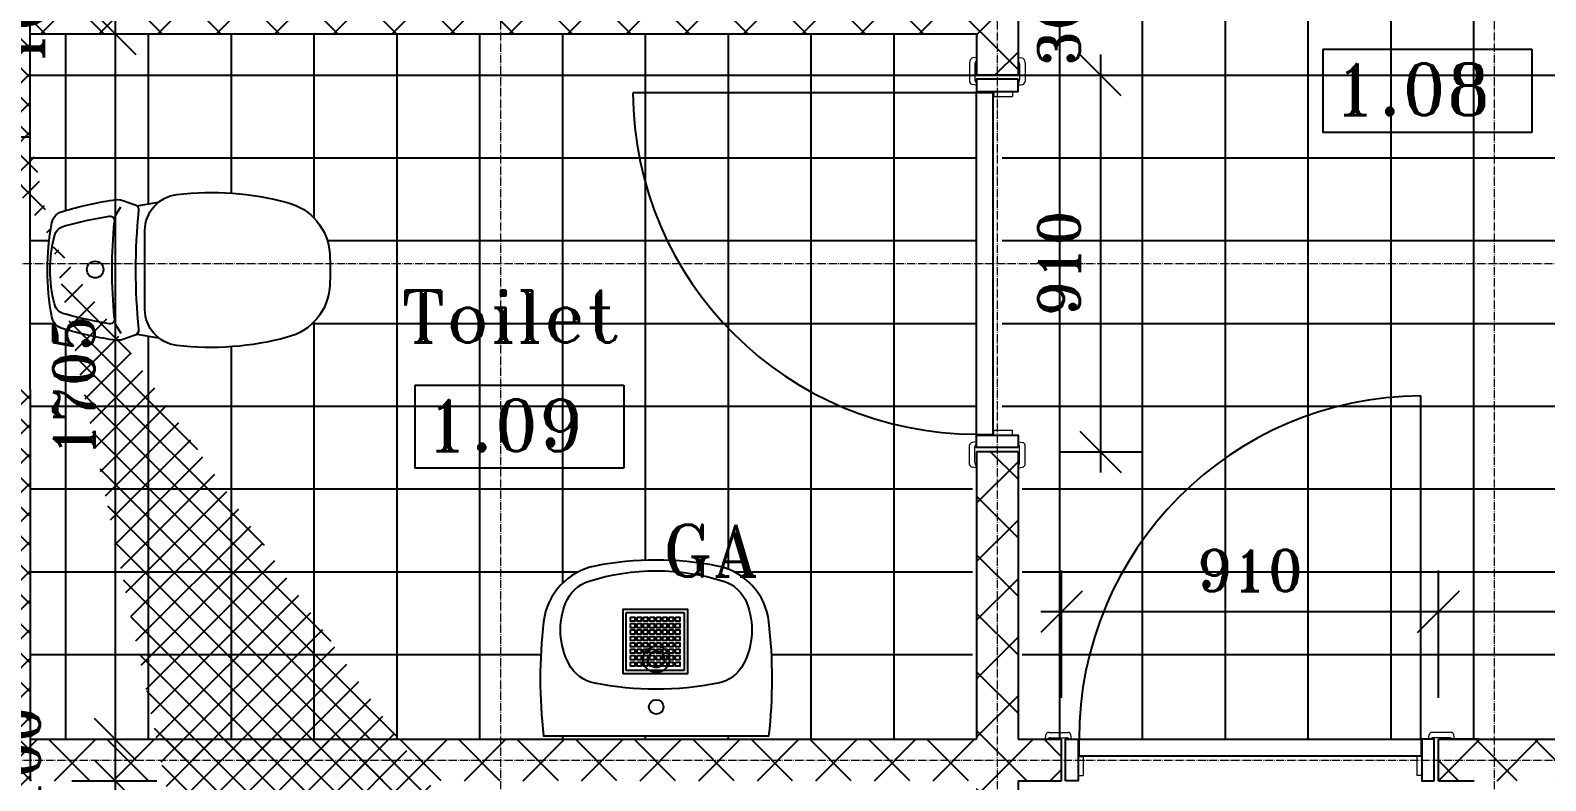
# Model space of a CAD drawing. Header units: millimetres. Extents: x -2 to 21000, y -2 to 14850.
# Drawn here: x 3222 to 6881, y 8938 to 10751 of the extents above; entities that cross this region are included whole.
import ezdxf

# ---------------------------------------------------------------- set-up
doc = ezdxf.new("R2010")
doc.units = ezdxf.units.MM
doc.linetypes.add('CENTERLINE', pattern=[27, 20, -3, 1, -3])
for name, color, linetype, lineweight in [('BETON', 1, 'Continuous', 25), ('DIM', 4, 'Continuous', 18), ('GASBETON', 2, 'Continuous', 25), ('MODUL', 8, 'CENTERLINE', 18), ('VINDUERDØRE', 6, 'Continuous', 18)]:
    doc.layers.add(name, color=color, linetype=linetype, lineweight=lineweight)
for name, color, linetype in [('FLISER', 8, 'Continuous'), ('KONTUR', 7, 'Continuous'), ('SIGNATUR', 8, 'Continuous'), ('TEKST', 1, 'Continuous'), ('VVS', 191, 'Continuous')]:
    doc.layers.add(name, color=color, linetype=linetype)
doc.styles.add('ROMANT', font='romant.shx')
doc.dimstyles.new('MOLLEN', dxfattribs={"dimscale": 50, "dimtxt": 2, "dimasz": 2, "dimexe": 2, "dimexo": 2, "dimgap": 1, "dimtad": 1, "dimtoh": 1, "dimdec": 0, "dimzin": 0, "dimdsep": 46, "dimtxsty": 'ROMANT', "dimblk": 'OBLIQUE', "dimcen": 0, "dimdle": 1, "dimadec": 0, "dimazin": 0, "dimtfac": 1, "dimtdec": 0, "dimtix": 1, "dimtofl": 0, "dimtmove": 1, "dimatfit": 3, "dimldrblk": 'KRYDS', "dimfxl": 1, "dimtolj": 1, "dimtzin": 0, "dimarcsym": 0})
pattern_1 = [(45, (0, 0), (-35.35534, 35.35534), []), (135, (0, 0), (-35.35534, -35.35534), [])]

# ---------------------------------------------------------------- blocks, each defined once
blk = doc.blocks.new('_Oblique')
at = {"color": 0, "linetype": 'ByBlock', "lineweight": -2}
blk.add_line((-0.5, -0.5), (0.5, 0.5), dxfattribs=at)
blk = doc.blocks.new('*D34')
at = {"layer": 'DefPoints', "color": 0, "transparency": 16777216}
for p in [(3222.3, 10842.7), (3222.3, 10742.7), (3427.5, 10742.7)]:
    blk.add_point(p, dxfattribs=at)
at = {"layer": 'DIM', "color": 0, "lineweight": -2, "transparency": 16777216}
for p, q in [((3427.5, 10892.7), (3427.5, 10692.7)), ((3322.3, 10842.7), (3527.5, 10842.7)), ((3322.3, 10742.7), (3527.5, 10742.7))]:
    blk.add_line(p, q, dxfattribs=at)
at = {"layer": 'DIM', "color": 0, "lineweight": -2, "transparency": 16777216, "xscale": 100, "yscale": 100, "zscale": 100}
for p, rotation in [((3427.5, 10842.7), 90), ((3427.5, 10742.7), 270)]:
    blk.add_blockref('_Oblique', p, dxfattribs=dict(at, rotation=rotation))
at = {"layer": 'DIM', "color": 0, "transparency": 16777216, "insert": (3204.8, 10792.7), "char_height": 100, "attachment_point": 5, "rotation": 90, "style": 'ROMANT'}
blk.add_mtext('\\A1;100', dxfattribs=at)
blk = doc.blocks.new('KRYDS')
at = {"color": 4}
for p, q in [((0, -1.5), (0, 1.5)), ((-1.5, 0), (1.5, 0))]:
    blk.add_line(p, q, dxfattribs=at)
blk.add_circle((0, 0), 0.75, dxfattribs=at)
blk = doc.blocks.new('*D35')
at = {"layer": 'DefPoints', "color": 0, "transparency": 16777216}
for p in [(3222.3, 10742.7), (3222.3, 9037.7), (3427.5, 9037.7)]:
    blk.add_point(p, dxfattribs=at)
at = {"layer": 'DIM', "color": 0, "lineweight": -2, "transparency": 16777216}
for p, q in [((3427.5, 10792.7), (3427.5, 8987.7)), ((3322.3, 10742.7), (3527.5, 10742.7)), ((3322.3, 9037.7), (3527.5, 9037.7))]:
    blk.add_line(p, q, dxfattribs=at)
at = {"layer": 'DIM', "color": 0, "lineweight": -2, "transparency": 16777216, "xscale": 100, "yscale": 100, "zscale": 100}
for p, rotation in [((3427.5, 10742.7), 90), ((3427.5, 9037.7), 270)]:
    blk.add_blockref('_Oblique', p, dxfattribs=dict(at, rotation=rotation))
at = {"layer": 'DIM', "color": 0, "transparency": 16777216, "insert": (3327.5, 9890.2), "char_height": 100, "attachment_point": 5, "rotation": 90, "style": 'ROMANT'}
blk.add_mtext('\\A1;1705', dxfattribs=at)
blk = doc.blocks.new('*D36')
at = {"layer": 'DefPoints', "color": 0, "transparency": 16777216}
for p in [(3222.3, 9037.7), (3222.3, 8937.7), (3427.5, 8937.7)]:
    blk.add_point(p, dxfattribs=at)
at = {"layer": 'DIM', "color": 0, "lineweight": -2, "transparency": 16777216}
for p, q in [((3427.5, 9087.7), (3427.5, 8887.7)), ((3322.3, 9037.7), (3527.5, 9037.7)), ((3322.3, 8937.7), (3527.5, 8937.7))]:
    blk.add_line(p, q, dxfattribs=at)
at = {"layer": 'DIM', "color": 0, "lineweight": -2, "transparency": 16777216, "xscale": 100, "yscale": 100, "zscale": 100}
for p, rotation in [((3427.5, 9037.7), 90), ((3427.5, 8937.7), 270)]:
    blk.add_blockref('_Oblique', p, dxfattribs=dict(at, rotation=rotation))
at = {"layer": 'DIM', "color": 0, "transparency": 16777216, "insert": (3195.2, 8987.7), "char_height": 100, "attachment_point": 5, "rotation": 90, "style": 'ROMANT'}
blk.add_mtext('\\A1;100', dxfattribs=at)
blk = doc.blocks.new('*D37')
at = {"layer": 'DefPoints', "color": 0, "transparency": 16777216}
for p in [(3222.3, 8937.7), (3222.3, 6652.7), (3427.5, 6652.7)]:
    blk.add_point(p, dxfattribs=at)
at = {"layer": 'DIM', "color": 0, "lineweight": -2, "transparency": 16777216}
for p, q in [((3427.5, 8987.7), (3427.5, 6602.7)), ((3322.3, 8937.7), (3527.5, 8937.7)), ((3322.3, 6652.7), (3527.5, 6652.7))]:
    blk.add_line(p, q, dxfattribs=at)
at = {"layer": 'DIM', "color": 0, "lineweight": -2, "transparency": 16777216, "xscale": 100, "yscale": 100, "zscale": 100}
for p, rotation in [((3427.5, 8937.7), 90), ((3427.5, 6652.7), 270)]:
    blk.add_blockref('_Oblique', p, dxfattribs=dict(at, rotation=rotation))
at = {"layer": 'DIM', "color": 0, "transparency": 16777216, "insert": (3327.5, 7795.2), "char_height": 100, "attachment_point": 5, "rotation": 90, "style": 'ROMANT'}
blk.add_mtext('\\A1;2285', dxfattribs=at)
blk = doc.blocks.new('*D41')
at = {"layer": 'DefPoints', "color": 0, "transparency": 16777216}
for p in [(5607.3, 10942.7), (5607.3, 10642.7), (5806.2, 10642.7)]:
    blk.add_point(p, dxfattribs=at)
at = {"layer": 'DIM', "color": 0, "lineweight": -2, "transparency": 16777216}
for p, q in [((5806.2, 10942.7), (5806.2, 11042.7)), ((5707.3, 10942.7), (5906.2, 10942.7)), ((5707.3, 10642.7), (5906.2, 10642.7)), ((5806.2, 10642.7), (5806.2, 10542.7))]:
    blk.add_line(p, q, dxfattribs=at)
at = {"layer": 'DIM', "color": 0, "lineweight": -2, "transparency": 16777216, "xscale": 100, "yscale": 100, "zscale": 100}
for p, rotation in [((5806.2, 10942.7), 270), ((5806.2, 10642.7), 90)]:
    blk.add_blockref('_Oblique', p, dxfattribs=dict(at, rotation=rotation))
at = {"layer": 'DIM', "color": 0, "transparency": 16777216, "insert": (5706.2, 10792.7), "char_height": 100, "attachment_point": 5, "rotation": 90, "style": 'ROMANT'}
blk.add_mtext('\\A1;300', dxfattribs=at)
blk = doc.blocks.new('*D42')
at = {"layer": 'DefPoints', "color": 0, "transparency": 16777216}
for p in [(5607.3, 10642.7), (5607.3, 9732.7), (5806.2, 9732.7)]:
    blk.add_point(p, dxfattribs=at)
at = {"layer": 'DIM', "color": 0, "lineweight": -2, "transparency": 16777216}
for p, q in [((5806.2, 10692.7), (5806.2, 9682.7)), ((5707.3, 10642.7), (5906.2, 10642.7)), ((5707.3, 9732.7), (5906.2, 9732.7))]:
    blk.add_line(p, q, dxfattribs=at)
at = {"layer": 'DIM', "color": 0, "lineweight": -2, "transparency": 16777216, "xscale": 100, "yscale": 100, "zscale": 100}
for p, rotation in [((5806.2, 10642.7), 90), ((5806.2, 9732.7), 270)]:
    blk.add_blockref('_Oblique', p, dxfattribs=dict(at, rotation=rotation))
at = {"layer": 'DIM', "color": 0, "transparency": 16777216, "insert": (5706.2, 10187.7), "char_height": 100, "attachment_point": 5, "rotation": 90, "style": 'ROMANT'}
blk.add_mtext('\\A1;910', dxfattribs=at)
blk = doc.blocks.new('*D44')
at = {"layer": 'DefPoints', "color": 0, "transparency": 16777216}
for p in [(6622.3, 9345.8), (6622.3, 9037.7), (7897.3, 9037.7)]:
    blk.add_point(p, dxfattribs=at)
at = {"layer": 'DIM', "color": 0, "lineweight": -2, "transparency": 16777216}
for p, q in [((6622.3, 9137.7), (6622.3, 9445.8)), ((7897.3, 9137.7), (7897.3, 9445.8)), ((7947.3, 9345.8), (6572.3, 9345.8))]:
    blk.add_line(p, q, dxfattribs=at)
at = {"layer": 'DIM', "color": 0, "lineweight": -2, "transparency": 16777216, "xscale": 100, "yscale": 100, "zscale": 100, "rotation": 180}
blk.add_blockref('_Oblique', (6622.3, 9345.8), dxfattribs=at)
at = {"layer": 'DIM', "color": 0, "lineweight": -2, "transparency": 16777216, "xscale": 100, "yscale": 100, "zscale": 100}
blk.add_blockref('_Oblique', (7897.3, 9345.8), dxfattribs=at)
at = {"layer": 'DIM', "color": 0, "transparency": 16777216, "insert": (7259.8, 9445.8), "char_height": 100, "attachment_point": 5, "style": 'ROMANT'}
blk.add_mtext('\\A1;1275', dxfattribs=at)
blk = doc.blocks.new('*D45')
at = {"layer": 'DefPoints', "color": 0, "transparency": 16777216}
for p in [(5712.3, 9345.8), (5712.3, 9037.7), (6622.3, 9037.7)]:
    blk.add_point(p, dxfattribs=at)
at = {"layer": 'DIM', "color": 0, "lineweight": -2, "transparency": 16777216}
for p, q in [((5712.3, 9137.7), (5712.3, 9445.8)), ((6622.3, 9137.7), (6622.3, 9445.8)), ((6672.3, 9345.8), (5662.3, 9345.8))]:
    blk.add_line(p, q, dxfattribs=at)
at = {"layer": 'DIM', "color": 0, "lineweight": -2, "transparency": 16777216, "xscale": 100, "yscale": 100, "zscale": 100, "rotation": 180}
blk.add_blockref('_Oblique', (5712.3, 9345.8), dxfattribs=at)
at = {"layer": 'DIM', "color": 0, "lineweight": -2, "transparency": 16777216, "xscale": 100, "yscale": 100, "zscale": 100}
blk.add_blockref('_Oblique', (6622.3, 9345.8), dxfattribs=at)
at = {"layer": 'DIM', "color": 0, "transparency": 16777216, "insert": (6167.3, 9445.8), "char_height": 100, "attachment_point": 5, "style": 'ROMANT'}
blk.add_mtext('\\A1;910', dxfattribs=at)
blk = doc.blocks.new('dor910_lille_karm')
for p, q in [((0, -42.5), (-830, -42.5)), ((0, -867.5), (0, -42.5)), ((40, -867.5), (40, -42.5))]:
    blk.add_line(p, q)
for points in [[(100, -10), (0, -10), (0, -40), (100, -40)], [(100, -900), (0, -900), (0, -870), (100, -870)]]:
    blk.add_lwpolyline(points, close=True)
blk.add_arc((-0.7, -38.2), 829.3, 180.2957, 270.0505)
blk.add_attdef('PRIS', (-384.2, -182.6), '', height=100)

msp = doc.modelspace()

# ---------------------------------------------------------------- hatches: boundary and pattern name
at = {"layer": 'SIGNATUR'}
h = msp.add_hatch(dxfattribs=at)
h.set_pattern_fill('_USER', color=256, scale=50, angle=45, style=0, double=1, pattern_type=0)
h.set_pattern_definition(pattern_1)
h.paths.add_polyline_path([(6642.3, 12642.7), (6642.3, 12522.7)], flags=16)
h.paths.add_polyline_path([(8372.1, 12522.7), (8372.1, 12642.7)])
edge = h.paths.add_edge_path()
edge.add_line((8017.3, 12522.7), (8017.3, 8822.5))
edge.add_line((7897.3, 12522.7), (7897.3, 8937.7))
edge.add_line((7897.3, 8822.5), (8017.3, 8822.5))
edge.add_line((7897.3, 8822.5), (7897.3, 8937.7))
edge.add_line((8017.3, 12522.7), (8372.1, 12522.7))
edge.add_line((6642.3, 12522.7), (7897.3, 12522.7))
edge.add_line((8372.1, 12642.7), (6647.3, 12642.7))
edge.add_line((8372.1, 12522.7), (8372.1, 12642.7))
edge.add_line((8372.1, 12522.7), (8282.1, 12522.7))
h = msp.add_hatch(dxfattribs=at)
h.set_pattern_fill('_USER', color=256, scale=50, angle=45, style=0, double=1, pattern_type=0)
h.set_pattern_definition(pattern_1)
h.paths.add_polyline_path([(4662.3, 6652.7), (5607.3, 6652.7), (5852.3, 6652.7), (5852.3, 6532.7), (4662.3, 6532.7)])
h.paths.add_polyline_path([(4052.3, 6652.7), (4052.3, 6532.7), (3102.3, 6532.7), (3102.3, 9882.7), (3222.3, 9882.7), (3222.3, 8937.7), (3222.3, 6652.7)])
h.paths.add_polyline_path([(3102.3, 11022.7), (3102.3, 10492.7), (3222.3, 10492.7), (3222.3, 10742.7), (3222.3, 11022.7)])
edge = h.paths.add_edge_path()
edge.add_line((5852.3, 6652.7), (5852.3, 6532.7))
edge.add_line((5852.3, 6652.7), (5762.3, 6652.7))
edge.add_line((4052.3, 6652.7), (4052.3, 6532.7))
edge.add_line((3222.3, 10492.7), (3222.3, 10582.7))
edge.add_line((3222.3, 10492.7), (3102.3, 10492.7))
h = msp.add_hatch(dxfattribs=at)
h.set_pattern_fill('_USER', color=256, scale=100, angle=45, style=0, double=1, pattern_type=0)
h.set_pattern_definition([(45, (0, 0), (-70.7107, 70.7107), []), (135, (0, 0), (-70.7107, -70.7107), [])])
h.paths.add_polyline_path([(4357.3, 10842.7), (3222.3, 10842.7), (3222.3, 10742.7), (4357.3, 10742.7)])
h.paths.add_polyline_path([(5557.3, 10942.7), (5507.3, 10942.7), (5507.3, 10842.7), (4357.3, 10842.7), (4357.3, 10742.7), (5507.3, 10742.7), (5507.3, 10642.7), (5557.3, 10642.7)])
h.paths.add_polyline_path([(5607.3, 10942.7), (5557.3, 10942.7), (5557.3, 10642.7), (5607.3, 10642.7)])
h.paths.add_polyline_path([(5557.3, 9732.7), (5507.3, 9732.7), (5507.3, 9037.7), (4357.3, 9037.7), (4357.3, 8987.7), (5557.3, 8987.7)])
h.paths.add_polyline_path([(5607.3, 9732.7), (5557.3, 9732.7), (5557.3, 8987.7), (5712.3, 8987.7), (5712.3, 9037.7), (5607.3, 9037.7)])
h.paths.add_polyline_path([(5557.3, 8987.7), (4357.3, 8987.7), (4357.3, 8937.7), (5507.3, 8937.7), (5507.3, 8822.5), (5557.3, 8822.5)])
h.paths.add_polyline_path([(5607.3, 8937.7), (5712.3, 8937.7), (5712.3, 8987.7), (5557.3, 8987.7), (5557.3, 8822.5), (5607.3, 8822.5)])
h.paths.add_polyline_path([(4357.3, 9037.7), (3222.3, 9037.7), (3222.3, 8987.7), (4357.3, 8987.7)])
h.paths.add_polyline_path([(4357.3, 8987.7), (3222.3, 8987.7), (3222.3, 8937.7), (4357.3, 8937.7)])
h = msp.add_hatch(dxfattribs=at)
h.set_pattern_fill('_USER', color=256, scale=100, angle=45, style=0, double=1, pattern_type=0)
h.set_pattern_definition([(45, (0, -230.4), (-70.7107, 70.7107), []), (135, (0, -230.4), (-70.7107, -70.7107), [])])
h.paths.add_polyline_path([(7897.3, 9037.7), (6757.3, 9037.7), (6757.3, 8987.7), (7897.3, 8987.7)])
h.paths.add_polyline_path([(7897.3, 8987.7), (6757.3, 8987.7), (6757.3, 8937.7), (7897.3, 8937.7)])
h.paths.add_polyline_path([(6757.3, 9037.7), (6622.3, 9037.7), (6622.3, 8987.7), (6757.3, 8987.7)])
h.paths.add_polyline_path([(6757.3, 8987.7), (6622.3, 8987.7), (6622.3, 8937.7), (6708.5, 8937.7), (6757.3, 8937.7)])
h.paths.add_polyline_path([(5607.3, 7787.7), (5557.3, 7787.7), (5557.3, 6652.7), (5607.3, 6652.7)])
h.paths.add_polyline_path([(5557.3, 7787.7), (5507.3, 7787.7), (5507.3, 6652.7), (5557.3, 6652.7)])
h.paths.add_polyline_path([(5557.3, 7912.5), (5507.3, 7912.5), (5507.3, 7787.7), (5557.3, 7787.7)])
h.paths.add_polyline_path([(5607.3, 7912.5), (5557.3, 7912.5), (5557.3, 7787.7), (5607.3, 7787.7)])

# ---------------------------------------------------------------- linework, layer by layer
at = {"layer": 'BETON'}
for p, q in [((3222.3, 10742.7), (3222.3, 11022.7)), ((3222.3, 10492.7), (3222.3, 10742.7)), ((3222.3, 10492.7), (3222.3, 10582.7)), ((3222.3, 10492.7), (3102.3, 10492.7)), ((3222.3, 10492.7), (3102.3, 10492.7)), ((3222.3, 9882.7), (3222.3, 8937.7)), ((5607.3, 9732.7), (5507.3, 9732.7))]:
    msp.add_line(p, q, dxfattribs=at)
at = {"layer": 'FLISER'}
for p, q in [((5707.3, 12522.7), (5707.3, 9037.7)), ((5907.3, 12522.7), (5907.3, 9037.7)), ((6107.3, 12522.7), (6107.3, 9037.7)), ((6307.3, 12522.7), (6307.3, 9037.7)), ((6507.3, 12522.7), (6507.3, 9037.7)), ((6707.3, 12522.7), (6707.3, 9037.7)), ((3307.3, 10742.7), (3307.3, 10315.6)), ((3507.3, 10742.7), (3507.3, 10331.5)), ((3707.3, 10742.7), (3707.3, 10357.3)), ((3907.3, 10742.7), (3907.3, 10297.4)), ((4107.3, 10742.7), (4107.3, 9037.7)), ((4307.3, 10742.7), (4307.3, 9037.7)), ((4507.3, 10742.7), (4507.3, 9415)), ((4707.3, 10742.7), (4707.3, 9470.5)), ((4907.3, 10742.7), (4907.3, 9448.9)), ((5107.3, 10742.7), (5107.3, 9037.7)), ((5307.3, 10742.7), (5307.3, 9037.7)), ((3222.3, 10642.7), (7261.8, 10642.7)), ((3222.3, 10442.7), (5508.8, 10442.7)), ((5568.8, 10442.7), (7261.8, 10442.7)), ((3222.3, 10242.7), (3268, 10242.7)), ((3939.7, 10242.7), (5508.8, 10242.7)), ((5568.8, 10242.7), (7261.8, 10242.7)), ((3222.3, 10042.7), (3281.4, 10042.7)), ((3307.3, 10028), (3307.3, 9037.7)), ((3903.8, 10042.7), (5508.8, 10042.7)), ((3907.3, 10046.2), (3907.3, 9037.7)), ((5568.8, 10042.7), (7261.8, 10042.7)), ((3507.3, 10012.1), (3507.3, 9037.7)), ((3707.3, 9986.3), (3707.3, 9037.7)), ((3222.3, 9842.7), (5508.8, 9842.7)), ((5568.8, 9842.7), (7261.8, 9842.7)), ((3222.3, 9642.7), (5497.3, 9642.7)), ((5617.3, 9642.7), (7897.3, 9642.7)), ((3222.3, 9442.7), (4546.1, 9442.7)), ((4921.4, 9442.7), (5497.3, 9442.7)), ((5617.3, 9442.7), (7897.3, 9442.7)), ((4661.5, 9204), (4661.5, 9344)), ((4661.5, 9344), (4801.5, 9344)), ((4801.5, 9344), (4801.5, 9204)), ((3222.3, 9242.7), (4455.1, 9242.7)), ((5012.3, 9242.7), (5497.3, 9242.7)), ((5617.3, 9242.7), (7897.3, 9242.7)), ((4801.5, 9204), (4661.5, 9204)), ((4507.3, 9046), (4507.3, 9037.7)), ((4507.3, 9046), (4507.3, 9037.7)), ((4707.3, 9046), (4707.3, 9037.7)), ((4707.3, 9046), (4707.3, 9037.7)), ((4907.3, 9046), (4907.3, 9037.7)), ((4907.3, 9046), (4907.3, 9037.7))]:
    msp.add_line(p, q, dxfattribs=at)
msp.add_lwpolyline([(4653.5, 9196), (4653.5, 9352), (4809.5, 9352), (4809.5, 9196)], close=True, dxfattribs=at)
for points in [[(4672, 9333), (4682, 9333), (4682, 9323), (4672, 9323), (4672, 9333)], [(4687.5, 9333), (4697.5, 9333), (4697.5, 9323), (4687.5, 9323), (4687.5, 9333)], [(4703, 9333), (4713, 9333), (4713, 9323), (4703, 9323), (4703, 9333)], [(4718.5, 9333), (4728.5, 9333), (4728.5, 9323), (4718.5, 9323), (4718.5, 9333)], [(4734, 9333), (4744, 9333), (4744, 9323), (4734, 9323), (4734, 9333)], [(4749.5, 9333), (4759.5, 9333), (4759.5, 9323), (4749.5, 9323), (4749.5, 9333)], [(4765, 9333), (4775, 9333), (4775, 9323), (4765, 9323), (4765, 9333)], [(4780.5, 9333), (4790.5, 9333), (4790.5, 9323), (4780.5, 9323), (4780.5, 9333)], [(4672, 9317.5), (4682, 9317.5), (4682, 9307.5), (4672, 9307.5), (4672, 9317.5)], [(4672, 9302), (4682, 9302), (4682, 9292), (4672, 9292), (4672, 9302)], [(4687.5, 9317.5), (4697.5, 9317.5), (4697.5, 9307.5), (4687.5, 9307.5), (4687.5, 9317.5)], [(4687.5, 9302), (4697.5, 9302), (4697.5, 9292), (4687.5, 9292), (4687.5, 9302)], [(4703, 9317.5), (4713, 9317.5), (4713, 9307.5), (4703, 9307.5), (4703, 9317.5)], [(4703, 9302), (4713, 9302), (4713, 9292), (4703, 9292), (4703, 9302)], [(4718.5, 9317.5), (4728.5, 9317.5), (4728.5, 9307.5), (4718.5, 9307.5), (4718.5, 9317.5)], [(4718.5, 9302), (4728.5, 9302), (4728.5, 9292), (4718.5, 9292), (4718.5, 9302)], [(4734, 9317.5), (4744, 9317.5), (4744, 9307.5), (4734, 9307.5), (4734, 9317.5)], [(4734, 9302), (4744, 9302), (4744, 9292), (4734, 9292), (4734, 9302)], [(4749.5, 9317.5), (4759.5, 9317.5), (4759.5, 9307.5), (4749.5, 9307.5), (4749.5, 9317.5)], [(4749.5, 9302), (4759.5, 9302), (4759.5, 9292), (4749.5, 9292), (4749.5, 9302)], [(4765, 9317.5), (4775, 9317.5), (4775, 9307.5), (4765, 9307.5), (4765, 9317.5)], [(4765, 9302), (4775, 9302), (4775, 9292), (4765, 9292), (4765, 9302)], [(4780.5, 9317.5), (4790.5, 9317.5), (4790.5, 9307.5), (4780.5, 9307.5), (4780.5, 9317.5)], [(4780.5, 9302), (4790.5, 9302), (4790.5, 9292), (4780.5, 9292), (4780.5, 9302)], [(4672, 9286.5), (4682, 9286.5), (4682, 9276.5), (4672, 9276.5), (4672, 9286.5)], [(4672, 9271), (4682, 9271), (4682, 9261), (4672, 9261), (4672, 9271)], [(4687.5, 9286.5), (4697.5, 9286.5), (4697.5, 9276.5), (4687.5, 9276.5), (4687.5, 9286.5)], [(4687.5, 9271), (4697.5, 9271), (4697.5, 9261), (4687.5, 9261), (4687.5, 9271)], [(4703, 9286.5), (4713, 9286.5), (4713, 9276.5), (4703, 9276.5), (4703, 9286.5)], [(4703, 9271), (4713, 9271), (4713, 9261), (4703, 9261), (4703, 9271)], [(4718.5, 9286.5), (4728.5, 9286.5), (4728.5, 9276.5), (4718.5, 9276.5), (4718.5, 9286.5)], [(4718.5, 9271), (4728.5, 9271), (4728.5, 9261), (4718.5, 9261), (4718.5, 9271)], [(4734, 9286.5), (4744, 9286.5), (4744, 9276.5), (4734, 9276.5), (4734, 9286.5)], [(4734, 9271), (4744, 9271), (4744, 9261), (4734, 9261), (4734, 9271)], [(4749.5, 9286.5), (4759.5, 9286.5), (4759.5, 9276.5), (4749.5, 9276.5), (4749.5, 9286.5)], [(4749.5, 9271), (4759.5, 9271), (4759.5, 9261), (4749.5, 9261), (4749.5, 9271)], [(4765, 9286.5), (4775, 9286.5), (4775, 9276.5), (4765, 9276.5), (4765, 9286.5)], [(4765, 9271), (4775, 9271), (4775, 9261), (4765, 9261), (4765, 9271)], [(4780.5, 9286.5), (4790.5, 9286.5), (4790.5, 9276.5), (4780.5, 9276.5), (4780.5, 9286.5)], [(4780.5, 9271), (4790.5, 9271), (4790.5, 9261), (4780.5, 9261), (4780.5, 9271)], [(4672, 9255.5), (4682, 9255.5), (4682, 9245.5), (4672, 9245.5), (4672, 9255.5)], [(4672, 9240), (4682, 9240), (4682, 9230), (4672, 9230), (4672, 9240)], [(4672, 9224.5), (4682, 9224.5), (4682, 9214.5), (4672, 9214.5), (4672, 9224.5)], [(4687.5, 9255.5), (4697.5, 9255.5), (4697.5, 9245.5), (4687.5, 9245.5), (4687.5, 9255.5)], [(4687.5, 9240), (4697.5, 9240), (4697.5, 9230), (4687.5, 9230), (4687.5, 9240)], [(4687.5, 9224.5), (4697.5, 9224.5), (4697.5, 9214.5), (4687.5, 9214.5), (4687.5, 9224.5)], [(4703, 9255.5), (4713, 9255.5), (4713, 9245.5), (4703, 9245.5), (4703, 9255.5)], [(4703, 9240), (4713, 9240), (4713, 9230), (4703, 9230), (4703, 9240)], [(4703, 9224.5), (4713, 9224.5), (4713, 9214.5), (4703, 9214.5), (4703, 9224.5)], [(4718.5, 9255.5), (4728.5, 9255.5), (4728.5, 9245.5), (4718.5, 9245.5), (4718.5, 9255.5)], [(4718.5, 9240), (4728.5, 9240), (4728.5, 9230), (4718.5, 9230), (4718.5, 9240)], [(4718.5, 9224.5), (4728.5, 9224.5), (4728.5, 9214.5), (4718.5, 9214.5), (4718.5, 9224.5)], [(4734, 9255.5), (4744, 9255.5), (4744, 9245.5), (4734, 9245.5), (4734, 9255.5)], [(4734, 9240), (4744, 9240), (4744, 9230), (4734, 9230), (4734, 9240)], [(4734, 9224.5), (4744, 9224.5), (4744, 9214.5), (4734, 9214.5), (4734, 9224.5)], [(4749.5, 9255.5), (4759.5, 9255.5), (4759.5, 9245.5), (4749.5, 9245.5), (4749.5, 9255.5)], [(4749.5, 9240), (4759.5, 9240), (4759.5, 9230), (4749.5, 9230), (4749.5, 9240)], [(4749.5, 9224.5), (4759.5, 9224.5), (4759.5, 9214.5), (4749.5, 9214.5), (4749.5, 9224.5)], [(4765, 9255.5), (4775, 9255.5), (4775, 9245.5), (4765, 9245.5), (4765, 9255.5)], [(4765, 9240), (4775, 9240), (4775, 9230), (4765, 9230), (4765, 9240)], [(4765, 9224.5), (4775, 9224.5), (4775, 9214.5), (4765, 9214.5), (4765, 9224.5)], [(4780.5, 9255.5), (4790.5, 9255.5), (4790.5, 9245.5), (4780.5, 9245.5), (4780.5, 9255.5)], [(4780.5, 9240), (4790.5, 9240), (4790.5, 9230), (4780.5, 9230), (4780.5, 9240)], [(4780.5, 9224.5), (4790.5, 9224.5), (4790.5, 9214.5), (4780.5, 9214.5), (4780.5, 9224.5)]]:
    msp.add_lwpolyline(points, dxfattribs=at)
at = {"layer": 'GASBETON'}
for p, q in [((5607.3, 10942.7), (5607.3, 10642.7)), ((3222.3, 10742.7), (5507.3, 10742.7)), ((5507.3, 10742.7), (5507.3, 10642.7)), ((5607.3, 10642.7), (5507.3, 10642.7)), ((5607.3, 9732.7), (5507.3, 9732.7)), ((5507.3, 9732.7), (5507.3, 9037.7)), ((5607.3, 9732.7), (5607.3, 9037.7)), ((3222.3, 9037.7), (5507.3, 9037.7)), ((5607.3, 9037.7), (5712.3, 9037.7)), ((5712.3, 8937.7), (5712.3, 9037.7)), ((5712.3, 8937.7), (5712.3, 9037.7)), ((6718.5, 9037.7), (6622.3, 9037.7)), ((6622.3, 8937.7), (6622.3, 9037.7)), ((6622.3, 9037.7), (7897.3, 9037.7)), ((5607.3, 8937.7), (5607.3, 8822.5)), ((5607.3, 8937.7), (5712.3, 8937.7)), ((6622.3, 8937.7), (6708.5, 8937.7))]:
    msp.add_line(p, q, dxfattribs=at)
at = {"layer": 'KONTUR'}
msp.add_line((3222.3, 9882.7), (3222.3, 10492.7), dxfattribs=at)
at = {"layer": 'MODUL'}
for p, q in [((4357.3, 13958.9), (4357.3, 4656.1)), ((5557.3, 13958.9), (5557.3, 4656.1)), ((6757.3, 13958.9), (6757.3, 4656.1)), ((1208.3, 10187.7), (19184.9, 10187.7)), ((1208.3, 8987.7), (19184.9, 8987.7))]:
    msp.add_line(p, q, dxfattribs=at)
at = {"layer": 'TEKST'}
for p, q in [((6343.2, 10705.5), (6848.1, 10705.5)), ((6343.2, 10705.5), (6343.2, 10504.3)), ((6848.1, 10705.5), (6848.1, 10504.3)), ((6848.1, 10504.3), (6343.2, 10504.3)), ((4151, 9893.8), (4655.9, 9893.8)), ((4151, 9893.8), (4151, 9692.6)), ((4655.9, 9893.8), (4655.9, 9692.6)), ((4655.9, 9692.6), (4151, 9692.6))]:
    msp.add_line(p, q, dxfattribs=at)
at = {"layer": 'VINDUERDØRE'}
for p, q in [((5506.5, 10685.5), (5496.4, 10684)), ((5506.5, 10685.5), (5506.5, 10676.8)), ((5608.2, 10685.5), (5608.2, 10676.8)), ((5608.2, 10685.5), (5618.3, 10684)), ((5490.5, 10673.3), (5490.5, 10627.1)), ((5503.4, 10669.5), (5503.4, 10630.9)), ((5611.3, 10669.5), (5611.3, 10630.9)), ((5624.2, 10673.3), (5624.2, 10627.1)), ((5506.5, 10618.7), (5496.4, 10620.2)), ((5506.5, 10623.7), (5506.5, 10618.7)), ((5507.3, 10632.7), (5607.3, 10632.7)), ((5507.3, 10632.7), (5607.3, 10632.7)), ((5507.3, 10632.7), (5507.3, 10602.7)), ((5607.3, 10632.7), (5607.3, 10602.7)), ((5608.2, 10623.7), (5608.2, 10618.7)), ((5608.2, 10618.7), (5618.3, 10620.2)), ((5507.3, 10600.2), (4677.3, 10600.2)), ((5507.3, 10602.7), (5548.8, 10602.7)), ((5507.3, 9775.2), (5507.3, 10600.2)), ((5507.3, 10600.2), (5547.3, 10600.2)), ((5547.3, 9775.2), (5547.3, 10600.2)), ((5548.8, 10602.7), (5548.8, 10590.7)), ((5548.8, 10590.7), (5594.3, 10590.7)), ((5594.3, 10602.7), (5607.3, 10602.7)), ((5594.3, 10602.7), (5594.3, 10590.7)), ((6579.8, 9037.7), (6579.8, 9867.7)), ((5507.3, 9775.2), (5547.3, 9775.2)), ((5507.3, 9772.7), (5548.8, 9772.7)), ((5507.3, 9742.7), (5507.3, 9772.7)), ((5548.8, 9784.7), (5594.3, 9784.7)), ((5548.8, 9772.7), (5548.8, 9784.7)), ((5594.3, 9772.7), (5594.3, 9784.7)), ((5594.3, 9772.7), (5607.3, 9772.7)), ((5607.3, 9742.7), (5607.3, 9772.7)), ((5490.5, 9702.1), (5490.5, 9748.3)), ((5506.5, 9756.7), (5496.4, 9755.2)), ((5503.4, 9705.9), (5503.4, 9744.5)), ((5506.5, 9751.8), (5506.5, 9756.7)), ((5507.3, 9742.7), (5607.3, 9742.7)), ((5608.2, 9756.7), (5618.3, 9755.2)), ((5608.2, 9751.8), (5608.2, 9756.7)), ((5611.3, 9705.9), (5611.3, 9744.5)), ((5624.2, 9702.1), (5624.2, 9748.3)), ((5506.5, 9693.7), (5506.5, 9698.7)), ((5608.2, 9693.7), (5608.2, 9698.7)), ((5506.5, 9693.7), (5496.4, 9695.2)), ((5608.2, 9693.7), (5618.3, 9695.2)), ((5673.3, 9038.6), (5674.8, 9048.6)), ((5673.3, 9038.6), (5678.3, 9038.6)), ((5681.8, 9054.6), (5727.9, 9054.6)), ((5685.5, 9041.7), (5724.2, 9041.7)), ((5731.4, 9038.6), (5736.3, 9038.6)), ((5736.3, 9038.6), (5734.9, 9048.6)), ((6598.3, 9038.6), (6599.8, 9048.6)), ((6603.3, 9038.6), (6598.3, 9038.6)), ((6652.9, 9054.6), (6606.8, 9054.6)), ((6649.2, 9041.7), (6610.5, 9041.7)), ((6661.3, 9038.6), (6656.4, 9038.6)), ((6661.3, 9038.6), (6659.9, 9048.6)), ((5722.3, 9037.7), (5722.3, 8937.7)), ((5722.3, 9037.7), (5752.3, 9037.7)), ((5752.3, 9037.7), (5752.3, 8996.2)), ((5754.8, 9037.7), (6579.8, 9037.7)), ((5754.8, 9037.7), (5754.8, 8997.7)), ((6579.8, 9037.7), (6579.8, 8997.7)), ((6582.3, 9037.7), (6582.3, 8996.2)), ((6612.3, 9037.7), (6582.3, 9037.7)), ((6612.3, 9037.7), (6612.3, 8937.7)), ((6612.3, 9037.7), (6612.3, 8937.7)), ((5752.3, 8996.2), (5764.3, 8996.2)), ((5754.8, 8997.7), (6579.8, 8997.7)), ((5764.3, 8996.2), (5764.3, 8950.7)), ((6582.3, 8996.2), (6570.3, 8996.2)), ((6570.3, 8996.2), (6570.3, 8950.7)), ((5722.3, 8937.7), (5752.3, 8937.7)), ((5752.3, 8950.7), (5764.3, 8950.7)), ((5752.3, 8950.7), (5752.3, 8937.7)), ((6582.3, 8950.7), (6570.3, 8950.7)), ((6582.3, 8950.7), (6582.3, 8937.7)), ((6612.3, 8937.7), (6582.3, 8937.7))]:
    msp.add_line(p, q, dxfattribs=at)
for centre, radius, start, end in [((5502.4, 10673.7), 12, 120.0074, 181.8404), ((5513.4, 10669.5), 10, 133.6473, 180), ((5601.3, 10669.5), 10, 0, 46.3527), ((5612.3, 10673.7), 12, 358.1596, 59.9926), ((5497.5, 10627.1), 7, 180, 261.5419), ((5513.4, 10630.9), 10, 180, 226.3527), ((5601.3, 10630.9), 10, 313.6473, 0), ((5617.2, 10627.1), 7, 278.4581, 0), ((5506.6, 10604.5), 829.3, 180.2957, 270.0505), ((6584.1, 9038.4), 829.3, 90.2957, 180.0505), ((5497.5, 9748.3), 7, 98.4581, 180), ((5513.4, 9744.5), 10, 133.6473, 180), ((5601.3, 9744.5), 10, 0, 46.3527), ((5617.2, 9748.3), 7, 0, 81.5419), ((5497.5, 9702.1), 7, 180, 261.5419), ((5513.4, 9705.9), 10, 180, 226.3527), ((5601.3, 9705.9), 10, 313.6473, 0), ((5617.2, 9702.1), 7, 278.4581, 0), ((5681.8, 9047.6), 7, 90, 171.5419), ((5685.5, 9031.7), 10, 90, 136.3527), ((5724.2, 9031.7), 10, 43.6473, 90), ((5727.9, 9047.6), 7, 8.4581, 90), ((6606.8, 9047.6), 7, 90, 171.5419), ((6610.5, 9031.7), 10, 90, 136.3527), ((6649.2, 9031.7), 10, 43.6473, 90), ((6652.9, 9047.6), 7, 8.4581, 90)]:
    msp.add_arc(centre, radius, start, end, dxfattribs=at)
at = {"layer": 'VVS'}
for p, q in [((3428, 10303.8), (3440.9, 10324.7)), ((3479.6, 10326.8), (3532, 10335.7)), ((3428, 10039.9), (3440.9, 10018.9)), ((3479.6, 10016.8), (3532, 10007.9))]:
    msp.add_line(p, q, dxfattribs=at)
for points in [[(3499.1, 10076.3), (3499.1, 10267.3, -0.380436), (3576.4, 10354.2, -0.095668), (3842.7, 10334.5, -0.32992), (3945.3, 10210.8, -0.027716), (3945.3, 10132.8, -0.32992), (3842.7, 10009.2, -0.095668), (3576.4, 9989.4, -0.380436)], [(3274.4, 10058.2, -0.092778), (3274.4, 10285.4, -0.30167), (3302.4, 10314.1, -0.034525), (3421.3, 10340.6, -0.131858), (3445.8, 10339.7), (3473, 10330.3, -0.382656), (3483.9, 10315.2, 0.052943), (3483.9, 10028.4, -0.382656), (3473, 10013.4), (3445.8, 10003.9, -0.131858), (3421.3, 10003, -0.034525), (3302.4, 10029.5, -0.30167)], [(5005.8, 9321.7, 0.325463), (4881.6, 9456.4, 0.098494), (4585.9, 9456.4, 0.325463), (4461.6, 9321.7, 0.056543), (4461.4, 9046), (5006, 9046, 0.056543)], [(4882.2, 9173.2, -0.097092), (4585.2, 9173.2, -0.22852), (4522.7, 9220, -0.216242), (4514.9, 9366.9, -0.226433), (4571.5, 9419.9, -0.154619), (4895.9, 9419.9, -0.226433), (4952.5, 9366.9, -0.216242), (4944.8, 9220, -0.22852)]]:
    msp.add_lwpolyline(points, format="xyb", close=True, dxfattribs=at)
msp.add_lwpolyline([(3425, 10289.2, 0.052364), (3425, 10056.3, -0.582874), (3413.5, 10041.8, -0.027856), (3308.5, 10064.7, -0.306531), (3280.5, 10089.7, -0.124606), (3280.5, 10253.9, -0.306531), (3308.5, 10278.9, -0.027856), (3413.5, 10301.8, -0.582874), (3425, 10287.4)], format="xyb", dxfattribs=at)
for centre, radius in [((3378.9, 10172.8), 20), ((4733.7, 9231), 32), ((4733.7, 9231), 20), ((4733.7, 9116), 17.5)]:
    msp.add_circle(centre, radius, dxfattribs=at)

# ---------------------------------------------------------------- block references
msp.add_blockref('dor910_lille_karm', (5507.3, 10642.7))
at = {"rotation": 270}
msp.add_blockref('dor910_lille_karm', (6622.3, 9037.7), dxfattribs=at)

# ---------------------------------------------------------------- texts
at = {"layer": 'TEKST', "style": 'ROMANT'}
for s, p in [('1.08', (6368.2, 10545.8)), ('Toilet', (4117.9, 9996.8)), ('1.09', (4176, 9734.1)), ('GA', (4749, 9431.1))]:
    msp.add_text(s, height=125, dxfattribs=at).set_placement(p)

# ---------------------------------------------------------------- dimensions: what is measured, and where the dimension line sits
at = {"layer": 'DIM'}
for base, p1, p2, picture, middle in [((5806.2, 10642.7), (5607.3, 10942.7), (5607.3, 10642.7), '*D41', (5706.2, 10792.7)), ((3427.5, 9037.7), (3222.3, 10742.7), (3222.3, 9037.7), '*D35', (3327.5, 9890.2)), ((5806.2, 9732.7), (5607.3, 10642.7), (5607.3, 9732.7), '*D42', (5706.2, 10187.7)), ((3427.5, 6652.7), (3222.3, 8937.7), (3222.3, 6652.7), '*D37', (3327.5, 7795.2))]:
    dim = msp.add_linear_dim(base=base, p1=p1, p2=p2, angle=90, dimstyle='MOLLEN', dxfattribs=at)
    dim.commit()
    dim.dimension.update_dxf_attribs({"geometry": picture, "text_midpoint": middle})
for base, p1, p2, picture, middle in [((3427.5, 10742.7), (3222.3, 10842.7), (3222.3, 10742.7), '*D34', (3304.8, 10792.7)), ((3427.5, 8937.7), (3222.3, 9037.7), (3222.3, 8937.7), '*D36', (3295.2, 8987.7))]:
    dim = msp.add_linear_dim(base=base, p1=p1, p2=p2, angle=90, dimstyle='MOLLEN', dxfattribs=at)
    dim.commit()
    dim.dimension.update_dxf_attribs({"geometry": picture, "text_midpoint": middle, "dimtype": 160})
for base, p1, p2, picture, middle in [((5712.3, 9345.8), (6622.3, 9037.7), (5712.3, 9037.7), '*D45', (6167.3, 9445.8)), ((6622.3, 9345.8), (7897.3, 9037.7), (6622.3, 9037.7), '*D44', (7259.8, 9445.8))]:
    dim = msp.add_linear_dim(base=base, p1=p1, p2=p2, dimstyle='MOLLEN', dxfattribs=at)
    dim.commit()
    dim.dimension.update_dxf_attribs({"geometry": picture, "text_midpoint": middle})

doc.saveas('drawing.dxf')
